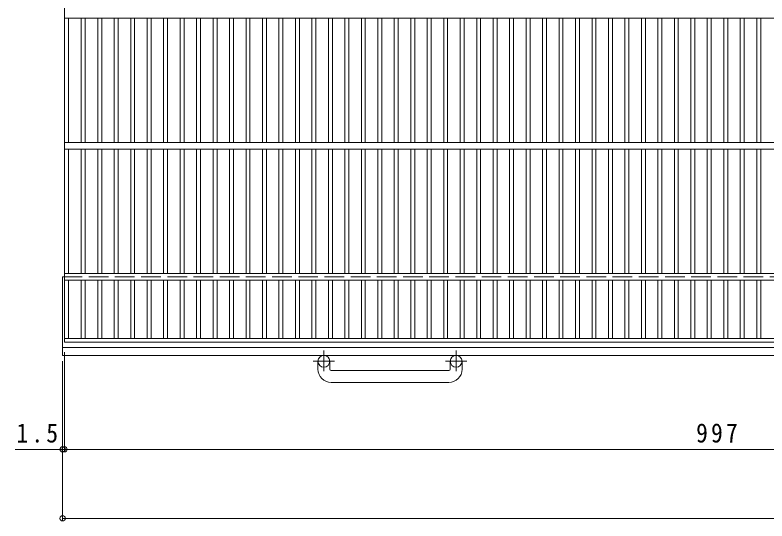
# Model space of a CAD drawing. Units: millimetres, scale not verified. Extents: x -902 to 869, y -687 to 662.
# Drawn here: x -902 to -328, y -199 to 188 of the extents above; entities that cross this region are included whole.
import ezdxf

# ---------------------------------------------------------------- set-up
doc = ezdxf.new("R2010")
doc.units = ezdxf.units.MM
doc.header["$LTSCALE"] = 5
doc.header["$PDMODE"] = 32
doc.header["$PDSIZE"] = 4
doc.linetypes.add('CHAIN1', pattern=[8, 5, -1, 1, -1])
doc.linetypes.add('DASHED3', pattern=[4, 3, -1])
for name, color, linetype, lineweight in [('A-1_ピット', 2, 'Continuous', 9), ('A-2_蓋', 3, 'Continuous', 9), ('A-4_寸法', 7, 'Continuous', 9)]:
    doc.layers.add(name, color=color, linetype=linetype, lineweight=lineweight)
doc.styles.add('ＭＳ ゴシック', font='')
doc.styles.get('ＭＳ ゴシック').set_extended_font_data('MS Gothic')

msp = doc.modelspace()

# ---------------------------------------------------------------- linework, layer by layer
at = {"layer": 'A-1_ピット'}
for p, q in [((-865.787, -12.497), (-865.787, -72.496)), ((234.92, -66.496), (-865.787, -66.496)), ((234.92, -72.496), (-865.787, -72.496)), ((-670.787, -83.096), (-670.787, -76.996)), ((-661.788, -83.096), (-661.788, -76.996)), ((-569.788, -83.096), (-569.788, -76.996)), ((-560.787, -83.096), (-560.787, -76.996)), ((-660.787, -84.096), (-570.787, -84.096)), ((-570.787, -93.096), (-660.787, -93.096))]:
    msp.add_line(p, q, dxfattribs=at)
at = {"layer": 'A-1_ピット', "linetype": 'DASHED3'}
msp.add_line((-865.787, -12.497), (234.92, -12.497), dxfattribs=at)
at = {"layer": 'A-1_ピット', "linetype": 'CHAIN1'}
for p, q in [((-666.288, -68.889), (-666.288, -84.487)), ((-565.287, -68.889), (-565.287, -84.487)), ((-658.125, -76.996), (-674.532, -76.996)), ((-557.125, -76.996), (-573.532, -76.996))]:
    msp.add_line(p, q, dxfattribs=at)
at = {"layer": 'A-1_ピット'}
for centre in [(-666.288, -76.996), (-565.288, -76.996)]:
    msp.add_circle(centre, 4.5, dxfattribs=at)
for centre, radius, start, end in [((-660.787, -83.096), 10, 180, 270), ((-660.787, -83.096), 1, 180, 270), ((-570.787, -83.096), 10, 270, 0), ((-570.787, -83.096), 1, 270, 0)]:
    msp.add_arc(centre, radius, start, end, dxfattribs=at)
at = {"layer": 'A-2_蓋'}
for p, q in [((-864.287, -62.496), (-864.287, 437.504)), ((-864.287, 185.004), (132.713, 185.004)), ((-861.287, 185.004), (-861.287, 90.004)), ((-851.527, 90.004), (-851.527, 185.004)), ((-848.527, 90.004), (-848.527, 185.004)), ((-838.947, 90.004), (-838.947, 185.004)), ((-835.947, 90.004), (-835.947, 185.004)), ((-826.367, 90.004), (-826.367, 185.004)), ((-823.367, 90.004), (-823.367, 185.004)), ((-813.787, 90.004), (-813.787, 185.004)), ((-810.787, 90.004), (-810.787, 185.004)), ((-801.207, 90.004), (-801.207, 185.004)), ((-798.207, 90.004), (-798.207, 185.004)), ((-788.627, 90.004), (-788.627, 185.004)), ((-785.627, 90.004), (-785.627, 185.004)), ((-776.047, 90.004), (-776.047, 185.004)), ((-773.047, 90.004), (-773.047, 185.004)), ((-763.467, 90.004), (-763.467, 185.004)), ((-760.467, 90.004), (-760.467, 185.004)), ((-750.887, 90.004), (-750.887, 185.004)), ((-747.887, 90.004), (-747.887, 185.004)), ((-738.307, 90.004), (-738.307, 185.004)), ((-735.307, 90.004), (-735.307, 185.004)), ((-725.727, 90.004), (-725.727, 185.004)), ((-722.727, 90.004), (-722.727, 185.004)), ((-713.147, 90.004), (-713.147, 185.004)), ((-710.147, 90.004), (-710.147, 185.004)), ((-700.567, 90.004), (-700.567, 185.004)), ((-697.567, 90.004), (-697.567, 185.004)), ((-687.987, 90.004), (-687.987, 185.004)), ((-684.987, 90.004), (-684.987, 185.004)), ((-675.407, 90.004), (-675.407, 185.004)), ((-672.407, 90.004), (-672.407, 185.004)), ((-662.827, 90.004), (-662.827, 185.004)), ((-659.827, 90.004), (-659.827, 185.004)), ((-650.247, 90.004), (-650.247, 185.004)), ((-647.247, 90.004), (-647.247, 185.004)), ((-637.667, 90.004), (-637.667, 185.004)), ((-634.667, 90.004), (-634.667, 185.004)), ((-625.087, 90.004), (-625.087, 185.004)), ((-622.087, 90.004), (-622.087, 185.004)), ((-612.507, 90.004), (-612.507, 185.004)), ((-609.507, 90.004), (-609.507, 185.004)), ((-599.927, 90.004), (-599.927, 185.004)), ((-596.927, 90.004), (-596.927, 185.004)), ((-587.347, 90.004), (-587.347, 185.004)), ((-584.347, 90.004), (-584.347, 185.004)), ((-574.767, 90.004), (-574.767, 185.004)), ((-571.767, 90.004), (-571.767, 185.004)), ((-562.187, 90.004), (-562.187, 185.004)), ((-559.187, 90.004), (-559.187, 185.004)), ((-549.607, 90.004), (-549.607, 185.004)), ((-546.607, 90.004), (-546.607, 185.004)), ((-537.027, 90.004), (-537.027, 185.004)), ((-534.027, 90.004), (-534.027, 185.004)), ((-524.447, 90.004), (-524.447, 185.004)), ((-521.447, 90.004), (-521.447, 185.004)), ((-511.867, 90.004), (-511.867, 185.004)), ((-508.867, 90.004), (-508.867, 185.004)), ((-499.287, 90.004), (-499.287, 185.004)), ((-496.286, 90.004), (-496.286, 185.004)), ((-486.707, 90.004), (-486.707, 185.004)), ((-483.706, 90.004), (-483.706, 185.004)), ((-474.126, 90.004), (-474.126, 185.004)), ((-471.126, 90.004), (-471.126, 185.004)), ((-461.546, 90.004), (-461.546, 185.004)), ((-458.545, 90.004), (-458.545, 185.004)), ((-448.965, 90.004), (-448.965, 185.004)), ((-445.965, 90.004), (-445.965, 185.004)), ((-436.385, 90.004), (-436.385, 185.004)), ((-433.384, 90.004), (-433.384, 185.004)), ((-423.804, 90.004), (-423.804, 185.004)), ((-420.804, 90.004), (-420.804, 185.004)), ((-411.223, 90.004), (-411.223, 185.004)), ((-408.223, 90.004), (-408.223, 185.004)), ((-398.643, 90.004), (-398.643, 185.004)), ((-395.642, 90.004), (-395.642, 185.004)), ((-386.062, 90.004), (-386.062, 185.004)), ((-383.062, 90.004), (-383.062, 185.004)), ((-373.482, 90.004), (-373.482, 185.004)), ((-370.481, 90.004), (-370.481, 185.004)), ((-360.901, 90.004), (-360.901, 185.004)), ((-357.901, 90.004), (-357.901, 185.004)), ((-348.32, 90.004), (-348.32, 185.004)), ((-345.32, 90.004), (-345.32, 185.004)), ((-335.74, 90.004), (-335.74, 185.004)), ((-332.739, 90.004), (-332.739, 185.004)), ((-864.287, 90.004), (132.713, 90.004)), ((-864.287, 85.004), (132.713, 85.004)), ((-861.287, -9.996), (-861.287, 85.004)), ((-851.527, 85.004), (-851.527, -9.996)), ((-848.527, 85.004), (-848.527, -9.996)), ((-838.947, 85.004), (-838.947, -9.996)), ((-835.947, 85.004), (-835.947, -9.996)), ((-826.367, 85.004), (-826.367, -9.996)), ((-823.367, 85.004), (-823.367, -9.996)), ((-813.787, 85.004), (-813.787, -9.996)), ((-810.787, 85.004), (-810.787, -9.996)), ((-801.207, 85.004), (-801.207, -9.996)), ((-798.207, 85.004), (-798.207, -9.996)), ((-788.627, 85.004), (-788.627, -9.996)), ((-785.627, 85.004), (-785.627, -9.996)), ((-776.047, 85.004), (-776.047, -9.996)), ((-773.047, 85.004), (-773.047, -9.996)), ((-763.467, 85.004), (-763.467, -9.996)), ((-760.467, 85.004), (-760.467, -9.996)), ((-750.887, 85.004), (-750.887, -9.996)), ((-747.887, 85.004), (-747.887, -9.996)), ((-738.307, 85.004), (-738.307, -9.996)), ((-735.307, 85.004), (-735.307, -9.996)), ((-725.727, 85.004), (-725.727, -9.996)), ((-722.727, 85.004), (-722.727, -9.996)), ((-713.147, 85.004), (-713.147, -9.996)), ((-710.147, 85.004), (-710.147, -9.996)), ((-700.567, 85.004), (-700.567, -9.996)), ((-697.567, 85.004), (-697.567, -9.996)), ((-687.987, 85.004), (-687.987, -9.996)), ((-684.987, 85.004), (-684.987, -9.996)), ((-675.407, 85.004), (-675.407, -9.996)), ((-672.407, 85.004), (-672.407, -9.996)), ((-662.827, 85.004), (-662.827, -9.996)), ((-659.827, 85.004), (-659.827, -9.996)), ((-650.247, 85.004), (-650.247, -9.996)), ((-647.247, 85.004), (-647.247, -9.996)), ((-637.667, 85.004), (-637.667, -9.996)), ((-634.667, 85.004), (-634.667, -9.996)), ((-625.087, 85.004), (-625.087, -9.996)), ((-622.087, 85.004), (-622.087, -9.996)), ((-612.507, 85.004), (-612.507, -9.996)), ((-609.507, 85.004), (-609.507, -9.996)), ((-599.927, 85.004), (-599.927, -9.996)), ((-596.927, 85.004), (-596.927, -9.996)), ((-587.347, 85.004), (-587.347, -9.996)), ((-584.347, 85.004), (-584.347, -9.996)), ((-574.767, 85.004), (-574.767, -9.996)), ((-571.767, 85.004), (-571.767, -9.996)), ((-562.187, 85.004), (-562.187, -9.996)), ((-559.187, 85.004), (-559.187, -9.996)), ((-549.607, 85.004), (-549.607, -9.996)), ((-546.607, 85.004), (-546.607, -9.996)), ((-537.027, 85.004), (-537.027, -9.996)), ((-534.027, 85.004), (-534.027, -9.996)), ((-524.447, 85.004), (-524.447, -9.996)), ((-521.447, 85.004), (-521.447, -9.996)), ((-511.867, 85.004), (-511.867, -9.996)), ((-508.867, 85.004), (-508.867, -9.996)), ((-499.287, 85.004), (-499.287, -9.996)), ((-496.286, 85.004), (-496.286, -9.996)), ((-486.707, 85.004), (-486.707, -9.996)), ((-483.706, 85.004), (-483.706, -9.996)), ((-474.126, 85.004), (-474.126, -9.996)), ((-471.126, 85.004), (-471.126, -9.996)), ((-461.546, 85.004), (-461.546, -9.996)), ((-458.545, 85.004), (-458.545, -9.996)), ((-448.965, 85.004), (-448.965, -9.996)), ((-445.965, 85.004), (-445.965, -9.996)), ((-436.385, 85.004), (-436.385, -9.996)), ((-433.384, 85.004), (-433.384, -9.996)), ((-423.804, 85.004), (-423.804, -9.996)), ((-420.804, 85.004), (-420.804, -9.996)), ((-411.223, 85.004), (-411.223, -9.996)), ((-408.223, 85.004), (-408.223, -9.996)), ((-398.643, 85.004), (-398.643, -9.996)), ((-395.642, 85.004), (-395.642, -9.996)), ((-386.062, 85.004), (-386.062, -9.996)), ((-383.062, 85.004), (-383.062, -9.996)), ((-373.482, 85.004), (-373.482, -9.996)), ((-370.481, 85.004), (-370.481, -9.996)), ((-360.901, 85.004), (-360.901, -9.996)), ((-357.901, 85.004), (-357.901, -9.996)), ((-348.32, 85.004), (-348.32, -9.996)), ((-345.32, 85.004), (-345.32, -9.996)), ((-335.74, 85.004), (-335.74, -9.996)), ((-332.739, 85.004), (-332.739, -9.996)), ((-864.287, -9.996), (132.713, -9.996)), ((-864.287, -14.996), (132.713, -14.996)), ((-861.287, -59.496), (-861.287, -14.996)), ((-851.527, -14.996), (-851.527, -59.496)), ((-848.527, -14.996), (-848.527, -59.496)), ((-838.947, -14.996), (-838.947, -59.496)), ((-835.947, -14.996), (-835.947, -59.496)), ((-826.367, -14.996), (-826.367, -59.496)), ((-823.367, -14.996), (-823.367, -59.496)), ((-813.787, -14.996), (-813.787, -59.496)), ((-810.787, -14.996), (-810.787, -59.496)), ((-801.207, -14.996), (-801.207, -59.496)), ((-798.207, -14.996), (-798.207, -59.496)), ((-788.627, -14.996), (-788.627, -59.496)), ((-785.627, -14.996), (-785.627, -59.496)), ((-776.047, -14.996), (-776.047, -59.496)), ((-773.047, -14.996), (-773.047, -59.496)), ((-763.467, -14.996), (-763.467, -59.496)), ((-760.467, -14.996), (-760.467, -59.496)), ((-750.887, -14.996), (-750.887, -59.496)), ((-747.887, -14.996), (-747.887, -59.496)), ((-738.307, -14.996), (-738.307, -59.496)), ((-735.307, -14.996), (-735.307, -59.496)), ((-725.727, -14.996), (-725.727, -59.496)), ((-722.727, -14.996), (-722.727, -59.496)), ((-713.147, -14.996), (-713.147, -59.496)), ((-710.147, -14.996), (-710.147, -59.496)), ((-700.567, -14.996), (-700.567, -59.496)), ((-697.567, -14.996), (-697.567, -59.496)), ((-687.987, -14.996), (-687.987, -59.496)), ((-684.987, -14.996), (-684.987, -59.496)), ((-675.407, -14.996), (-675.407, -59.496)), ((-672.407, -14.996), (-672.407, -59.496)), ((-662.827, -14.996), (-662.827, -59.496)), ((-659.827, -14.996), (-659.827, -59.496)), ((-650.247, -14.996), (-650.247, -59.496)), ((-647.247, -14.996), (-647.247, -59.496)), ((-637.667, -14.996), (-637.667, -59.496)), ((-634.667, -14.996), (-634.667, -59.496)), ((-625.087, -14.996), (-625.087, -59.496)), ((-622.087, -14.996), (-622.087, -59.496)), ((-612.507, -14.996), (-612.507, -59.496)), ((-609.507, -14.996), (-609.507, -59.496)), ((-599.927, -14.996), (-599.927, -59.496)), ((-596.927, -14.996), (-596.927, -59.496)), ((-587.347, -14.996), (-587.347, -59.496)), ((-584.347, -14.996), (-584.347, -59.496)), ((-574.767, -14.996), (-574.767, -59.496)), ((-571.767, -14.996), (-571.767, -59.496)), ((-562.187, -14.996), (-562.187, -59.496)), ((-559.187, -14.996), (-559.187, -59.496)), ((-549.607, -14.996), (-549.607, -59.496)), ((-546.607, -14.996), (-546.607, -59.496)), ((-537.027, -14.996), (-537.027, -59.496)), ((-534.027, -14.996), (-534.027, -59.496)), ((-524.447, -14.996), (-524.447, -59.496)), ((-521.447, -14.996), (-521.447, -59.496)), ((-511.867, -14.996), (-511.867, -59.496)), ((-508.867, -14.996), (-508.867, -59.496)), ((-499.287, -14.996), (-499.287, -59.496)), ((-496.286, -14.996), (-496.286, -59.496)), ((-486.707, -14.996), (-486.707, -59.496)), ((-483.706, -14.996), (-483.706, -59.496)), ((-474.126, -14.996), (-474.126, -59.496)), ((-471.126, -14.996), (-471.126, -59.496)), ((-461.546, -14.996), (-461.546, -59.496)), ((-458.545, -14.996), (-458.545, -59.496)), ((-448.965, -14.996), (-448.965, -59.496)), ((-445.965, -14.996), (-445.965, -59.496)), ((-436.385, -14.996), (-436.385, -59.496)), ((-433.384, -14.996), (-433.384, -59.496)), ((-423.804, -14.996), (-423.804, -59.496)), ((-420.804, -14.996), (-420.804, -59.496)), ((-411.223, -14.996), (-411.223, -59.496)), ((-408.223, -14.996), (-408.223, -59.496)), ((-398.643, -14.996), (-398.643, -59.496)), ((-395.642, -14.996), (-395.642, -59.496)), ((-386.062, -14.996), (-386.062, -59.496)), ((-383.062, -14.996), (-383.062, -59.496)), ((-373.482, -14.996), (-373.482, -59.496)), ((-370.481, -14.996), (-370.481, -59.496)), ((-360.901, -14.996), (-360.901, -59.496)), ((-357.901, -14.996), (-357.901, -59.496)), ((-348.32, -14.996), (-348.32, -59.496)), ((-345.32, -14.996), (-345.32, -59.496)), ((-335.74, -14.996), (-335.74, -59.496)), ((-332.739, -14.996), (-332.739, -59.496)), ((132.713, -59.496), (-864.287, -59.496)), ((132.713, -62.496), (-864.287, -62.496))]:
    msp.add_line(p, q, dxfattribs=at)
at = {"layer": 'A-4_寸法'}
for p, q in [((-864.287, -69.996), (-864.287, -145.788)), ((-865.787, -76.997), (-865.787, -198.49)), ((-902.115, -144.288), (234.92, -144.288)), ((-865.787, -196.99), (234.92, -196.99))]:
    msp.add_line(p, q, dxfattribs=at)
for p in [(-865.787, -144.288), (-864.287, -144.288), (-865.787, -196.99)]:
    msp.add_point(p, dxfattribs=at)

# ---------------------------------------------------------------- texts
at = {"layer": 'A-4_寸法', "color": 2, "char_height": 14.66, "attachment_point": 7, "style": 'ＭＳ ゴシック'}
for s, insert in [('\\T1.27;\\W0.9;1.5', (-901.043, -139.288)), ('\\T1.27;\\W0.9;997', (-382.037, -139.288))]:
    msp.add_mtext(s, dxfattribs=dict(at, insert=insert))

doc.saveas('drawing.dxf')
